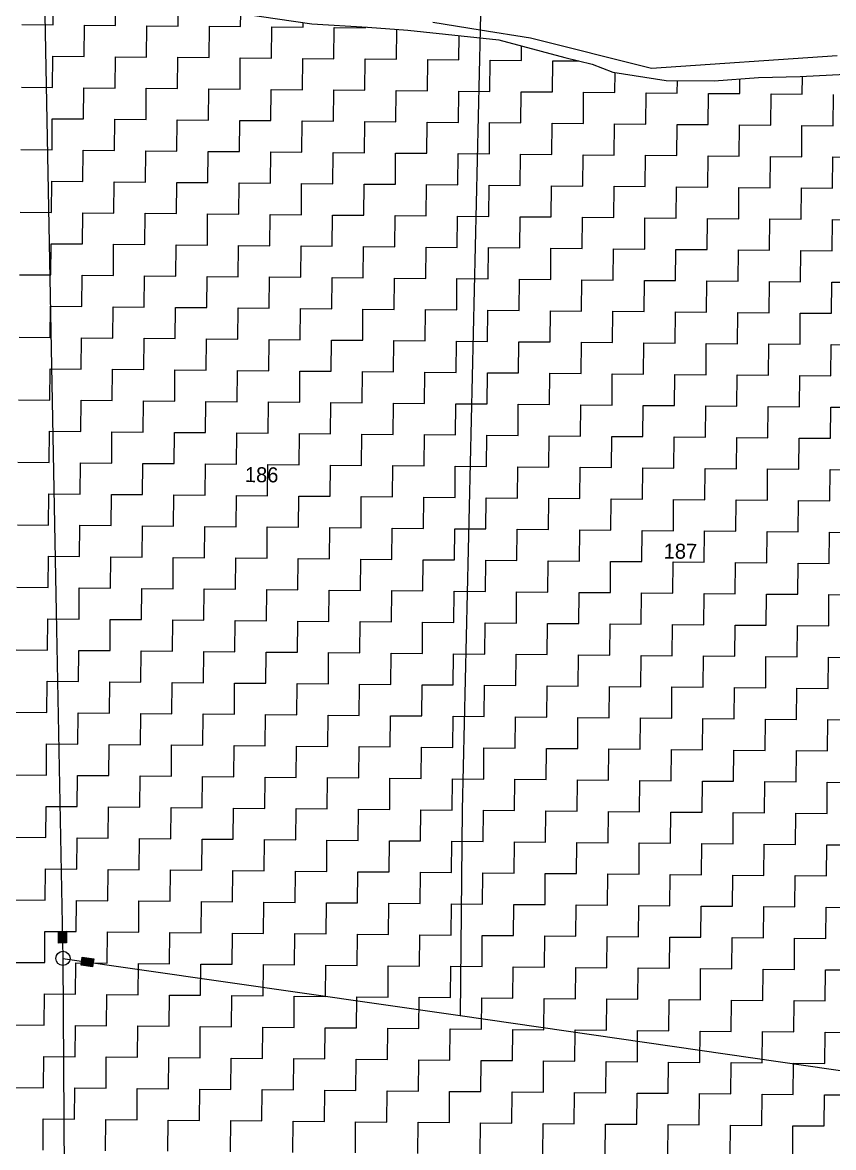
# Model space of a CAD drawing. Header units: metres. Extents: x 286188 to 288650, y 2015524 to 2018848.
# Drawn here: x 286544.1 to 286795.9, y 2015811.6 to 2016160.6 of the extents above; entities that cross this region are included whole.
import ezdxf
from ezdxf.enums import TextEntityAlignment as Align

# ---------------------------------------------------------------- set-up
doc = ezdxf.new("R2010")
doc.units = ezdxf.units.M
doc.header["$MEASUREMENT"] = 0
for name, color, linetype in [('OTHERS', 1, 'Continuous'), ('POLY_HATCH', 12, 'Continuous'), ('POLY_PARCEL', 6, 'Continuous'), ('POLY_WATER', 4, 'Continuous'), ('TEXT_PARCEL', 7, 'Continuous')]:
    doc.layers.add(name, color=color, linetype=linetype)
doc.styles.add('TEXT_MAP', font='', dxfattribs={"height": 1.8})
doc.styles.get('TEXT_MAP').set_extended_font_data('Kruti Dev 050')

msp = doc.modelspace()

# ---------------------------------------------------------------- hatches: boundary and pattern name
for points in [[(286557.77, 2015878.72), (286555.28, 2015878.67), (286555.36, 2015875.07), (286557.84, 2015875.12)], [(286565.9, 2015867.72), (286566.26, 2015870.18), (286562.7, 2015870.7), (286562.34, 2015868.23)]]:
    msp.add_hatch(color=256).paths.add_polyline_path(points)

# ---------------------------------------------------------------- linework, layer by layer
for points in [[(286555.36, 2015875.07), (286555.28, 2015878.67), (286557.77, 2015878.72), (286557.84, 2015875.12)], [(286562.7, 2015870.7), (286566.26, 2015870.18), (286565.9, 2015867.72), (286562.34, 2015868.23)]]:
    msp.add_lwpolyline(points, close=True)
msp.add_circle((286556.69, 2015870.3), 2.2)
at = {"layer": 'OTHERS'}
msp.add_line((286686.35, 2016168.74), (286686.16, 2016158.3), dxfattribs=at)
at = {"layer": 'POLY_HATCH', "linetype": 'Continuous'}
for p, q in [((286553.66, 2016159.83), (286553.75, 2016169.52)), ((286573.05, 2016159.65), (286573.14, 2016169.35)), ((286592.44, 2016159.48), (286592.5, 2016166.17)), ((286611.83, 2016159.3), (286611.86, 2016163.34)), ((286543.96, 2016159.91), (286553.66, 2016159.83)), ((286563.27, 2016150.04), (286563.35, 2016159.74)), ((286563.35, 2016159.74), (286573.05, 2016159.65)), ((286582.65, 2016149.87), (286582.74, 2016159.56)), ((286582.74, 2016159.56), (286592.44, 2016159.48)), ((286602.04, 2016149.69), (286602.13, 2016159.39)), ((286602.13, 2016159.39), (286611.83, 2016159.3)), ((286621.43, 2016149.52), (286621.52, 2016159.21)), ((286621.52, 2016159.21), (286631.22, 2016159.13)), ((286631.22, 2016159.13), (286631.23, 2016160.51)), ((286640.82, 2016149.34), (286640.91, 2016159.04)), ((286640.91, 2016159.04), (286650.61, 2016158.95)), ((286650.61, 2016158.95), (286650.61, 2016159.19)), ((286660.21, 2016149.17), (286660.3, 2016158.49)), ((286679.6, 2016148.99), (286679.67, 2016156.5)), ((286698.99, 2016148.82), (286699.03, 2016153.29)), ((286553.48, 2016140.44), (286553.57, 2016150.13)), ((286553.57, 2016150.13), (286563.27, 2016150.04)), ((286572.87, 2016140.26), (286572.96, 2016149.96)), ((286572.96, 2016149.96), (286582.65, 2016149.87)), ((286592.26, 2016140.09), (286592.35, 2016149.78)), ((286592.35, 2016149.78), (286602.04, 2016149.69)), ((286611.65, 2016139.91), (286611.74, 2016149.61)), ((286611.74, 2016149.61), (286621.43, 2016149.52)), ((286631.04, 2016139.74), (286631.13, 2016149.43)), ((286631.13, 2016149.43), (286640.82, 2016149.34)), ((286650.43, 2016139.56), (286650.52, 2016149.26)), ((286650.52, 2016149.26), (286660.21, 2016149.17)), ((286669.82, 2016139.39), (286669.91, 2016149.08)), ((286669.91, 2016149.08), (286679.6, 2016148.99)), ((286689.21, 2016139.21), (286689.3, 2016148.91)), ((286689.3, 2016148.91), (286698.99, 2016148.82)), ((286708.6, 2016139.04), (286708.69, 2016148.73)), ((286708.69, 2016148.73), (286716.84, 2016148.66)), ((286727.99, 2016138.86), (286728.05, 2016145.06)), ((286747.38, 2016138.69), (286747.41, 2016142.56)), ((286766.77, 2016138.51), (286766.81, 2016143.09)), ((286786.16, 2016138.34), (286786.21, 2016143.87)), ((286543.79, 2016140.53), (286553.48, 2016140.44)), ((286563.09, 2016130.66), (286563.18, 2016140.35)), ((286563.18, 2016140.35), (286572.87, 2016140.26)), ((286582.48, 2016130.48), (286582.57, 2016140.17)), ((286582.57, 2016140.17), (286592.26, 2016140.09)), ((286601.87, 2016130.3), (286601.96, 2016140)), ((286601.96, 2016140), (286611.65, 2016139.91)), ((286621.26, 2016130.13), (286621.35, 2016139.82)), ((286621.35, 2016139.82), (286631.04, 2016139.74)), ((286640.65, 2016129.95), (286640.74, 2016139.65)), ((286640.74, 2016139.65), (286650.43, 2016139.56)), ((286660.04, 2016129.78), (286660.13, 2016139.47)), ((286660.13, 2016139.47), (286669.82, 2016139.39)), ((286679.43, 2016129.6), (286679.52, 2016139.3)), ((286679.52, 2016139.3), (286689.21, 2016139.21)), ((286698.82, 2016129.43), (286698.91, 2016139.12)), ((286698.91, 2016139.12), (286708.6, 2016139.04)), ((286718.21, 2016129.25), (286718.3, 2016138.95)), ((286718.3, 2016138.95), (286727.99, 2016138.86)), ((286737.6, 2016129.08), (286737.68, 2016138.77)), ((286737.68, 2016138.77), (286747.38, 2016138.69)), ((286756.99, 2016128.9), (286757.07, 2016138.6)), ((286757.07, 2016138.6), (286766.77, 2016138.51)), ((286776.38, 2016128.73), (286776.46, 2016138.42)), ((286776.46, 2016138.42), (286786.16, 2016138.34)), ((286795.77, 2016128.55), (286795.85, 2016138.25)), ((286553.31, 2016121.05), (286553.4, 2016130.74)), ((286553.4, 2016130.74), (286563.09, 2016130.66)), ((286572.7, 2016120.87), (286572.78, 2016130.57)), ((286572.78, 2016130.57), (286582.48, 2016130.48)), ((286592.09, 2016120.7), (286592.17, 2016130.39)), ((286592.17, 2016130.39), (286601.87, 2016130.3)), ((286611.48, 2016120.52), (286611.56, 2016130.22)), ((286611.56, 2016130.22), (286621.26, 2016130.13)), ((286630.87, 2016120.35), (286630.95, 2016130.04)), ((286630.95, 2016130.04), (286640.65, 2016129.95)), ((286650.26, 2016120.17), (286650.34, 2016129.87)), ((286650.34, 2016129.87), (286660.04, 2016129.78)), ((286669.65, 2016120), (286669.73, 2016129.69)), ((286669.73, 2016129.69), (286679.43, 2016129.6)), ((286689.04, 2016119.82), (286689.12, 2016129.52)), ((286689.12, 2016129.52), (286698.82, 2016129.43)), ((286708.43, 2016119.65), (286708.51, 2016129.34)), ((286708.51, 2016129.34), (286718.21, 2016129.25)), ((286727.81, 2016119.47), (286727.9, 2016129.17)), ((286727.9, 2016129.17), (286737.6, 2016129.08)), ((286747.2, 2016119.3), (286747.29, 2016128.99)), ((286747.29, 2016128.99), (286756.99, 2016128.9)), ((286766.59, 2016119.12), (286766.68, 2016128.82)), ((286766.68, 2016128.82), (286776.38, 2016128.73)), ((286785.98, 2016118.95), (286786.07, 2016128.64)), ((286786.07, 2016128.64), (286795.77, 2016128.55)), ((286543.61, 2016121.14), (286553.31, 2016121.05)), ((286562.92, 2016111.27), (286563, 2016120.96)), ((286563, 2016120.96), (286572.7, 2016120.87)), ((286582.3, 2016111.09), (286582.39, 2016120.79)), ((286582.39, 2016120.79), (286592.09, 2016120.7)), ((286601.69, 2016110.92), (286601.78, 2016120.61)), ((286601.78, 2016120.61), (286611.48, 2016120.52)), ((286621.08, 2016110.74), (286621.17, 2016120.43)), ((286621.17, 2016120.43), (286630.87, 2016120.35)), ((286640.47, 2016110.56), (286640.56, 2016120.26)), ((286640.56, 2016120.26), (286650.26, 2016120.17)), ((286659.86, 2016110.39), (286659.95, 2016120.08)), ((286659.95, 2016120.08), (286669.65, 2016120)), ((286679.25, 2016110.21), (286679.34, 2016119.91)), ((286679.34, 2016119.91), (286689.04, 2016119.82)), ((286698.64, 2016110.04), (286698.73, 2016119.73)), ((286698.73, 2016119.73), (286708.43, 2016119.65)), ((286718.03, 2016109.86), (286718.12, 2016119.56)), ((286718.12, 2016119.56), (286727.81, 2016119.47)), ((286737.42, 2016109.69), (286737.51, 2016119.38)), ((286737.51, 2016119.38), (286747.2, 2016119.3)), ((286756.81, 2016109.51), (286756.9, 2016119.21)), ((286756.9, 2016119.21), (286766.59, 2016119.12)), ((286776.2, 2016109.34), (286776.29, 2016119.03)), ((286776.29, 2016119.03), (286785.98, 2016118.95)), ((286795.59, 2016109.16), (286795.68, 2016118.86)), ((286795.68, 2016118.86), (286805.37, 2016118.77)), ((286553.13, 2016101.66), (286553.22, 2016111.35)), ((286553.22, 2016111.35), (286562.92, 2016111.27)), ((286572.52, 2016101.48), (286572.61, 2016111.18)), ((286572.61, 2016111.18), (286582.3, 2016111.09)), ((286591.91, 2016101.31), (286592, 2016111)), ((286592, 2016111), (286601.69, 2016110.92)), ((286611.3, 2016101.13), (286611.39, 2016110.83)), ((286611.39, 2016110.83), (286621.08, 2016110.74)), ((286630.69, 2016100.96), (286630.78, 2016110.65)), ((286630.78, 2016110.65), (286640.47, 2016110.56)), ((286650.08, 2016100.78), (286650.17, 2016110.48)), ((286650.17, 2016110.48), (286659.86, 2016110.39)), ((286669.47, 2016100.61), (286669.56, 2016110.3)), ((286669.56, 2016110.3), (286679.25, 2016110.21)), ((286688.86, 2016100.43), (286688.95, 2016110.13)), ((286688.95, 2016110.13), (286698.64, 2016110.04)), ((286708.25, 2016100.26), (286708.34, 2016109.95)), ((286708.34, 2016109.95), (286718.03, 2016109.86)), ((286727.64, 2016100.08), (286727.73, 2016109.78)), ((286727.73, 2016109.78), (286737.42, 2016109.69)), ((286747.03, 2016099.91), (286747.12, 2016109.6)), ((286747.12, 2016109.6), (286756.81, 2016109.51)), ((286766.42, 2016099.73), (286766.51, 2016109.43)), ((286766.51, 2016109.43), (286776.2, 2016109.34)), ((286785.81, 2016099.56), (286785.9, 2016109.25)), ((286785.9, 2016109.25), (286795.59, 2016109.16)), ((286543.44, 2016101.75), (286553.13, 2016101.66)), ((286562.74, 2016091.88), (286562.83, 2016101.57)), ((286562.83, 2016101.57), (286572.52, 2016101.48)), ((286582.13, 2016091.7), (286582.22, 2016101.4)), ((286582.22, 2016101.4), (286591.91, 2016101.31)), ((286601.52, 2016091.53), (286601.61, 2016101.22)), ((286601.61, 2016101.22), (286611.3, 2016101.13)), ((286620.91, 2016091.35), (286621, 2016101.05)), ((286621, 2016101.05), (286630.69, 2016100.96)), ((286640.3, 2016091.18), (286640.39, 2016100.87)), ((286640.39, 2016100.87), (286650.08, 2016100.78)), ((286659.69, 2016091), (286659.78, 2016100.69)), ((286659.78, 2016100.69), (286669.47, 2016100.61)), ((286679.08, 2016090.82), (286679.17, 2016100.52)), ((286679.17, 2016100.52), (286688.86, 2016100.43)), ((286698.47, 2016090.65), (286698.56, 2016100.34)), ((286698.56, 2016100.34), (286708.25, 2016100.26)), ((286717.86, 2016090.47), (286717.94, 2016100.17)), ((286717.94, 2016100.17), (286727.64, 2016100.08)), ((286737.25, 2016090.3), (286737.33, 2016099.99)), ((286737.33, 2016099.99), (286747.03, 2016099.91)), ((286756.64, 2016090.12), (286756.72, 2016099.82)), ((286756.72, 2016099.82), (286766.42, 2016099.73)), ((286776.03, 2016089.95), (286776.11, 2016099.64)), ((286776.11, 2016099.64), (286785.81, 2016099.56)), ((286795.42, 2016089.77), (286795.5, 2016099.47)), ((286795.5, 2016099.47), (286805.2, 2016099.38)), ((286552.96, 2016082.27), (286553.05, 2016091.96)), ((286553.05, 2016091.96), (286562.74, 2016091.88)), ((286572.35, 2016082.09), (286572.43, 2016091.79)), ((286572.43, 2016091.79), (286582.13, 2016091.7)), ((286591.74, 2016081.92), (286591.82, 2016091.61)), ((286591.82, 2016091.61), (286601.52, 2016091.53)), ((286611.13, 2016081.74), (286611.21, 2016091.44)), ((286611.21, 2016091.44), (286620.91, 2016091.35)), ((286630.52, 2016081.57), (286630.6, 2016091.26)), ((286630.6, 2016091.26), (286640.3, 2016091.18)), ((286649.91, 2016081.39), (286649.99, 2016091.09)), ((286649.99, 2016091.09), (286659.69, 2016091)), ((286669.3, 2016081.22), (286669.38, 2016090.91)), ((286669.38, 2016090.91), (286679.08, 2016090.82)), ((286688.69, 2016081.04), (286688.77, 2016090.74)), ((286688.77, 2016090.74), (286698.47, 2016090.65)), ((286708.07, 2016080.87), (286708.16, 2016090.56)), ((286708.16, 2016090.56), (286717.86, 2016090.47)), ((286727.46, 2016080.69), (286727.55, 2016090.39)), ((286727.55, 2016090.39), (286737.25, 2016090.3)), ((286746.85, 2016080.52), (286746.94, 2016090.21)), ((286746.94, 2016090.21), (286756.64, 2016090.12)), ((286766.24, 2016080.34), (286766.33, 2016090.04)), ((286766.33, 2016090.04), (286776.03, 2016089.95)), ((286785.63, 2016080.17), (286785.72, 2016089.86)), ((286785.72, 2016089.86), (286795.42, 2016089.77)), ((286543.26, 2016082.36), (286552.96, 2016082.27)), ((286562.56, 2016072.49), (286562.65, 2016082.18)), ((286562.65, 2016082.18), (286572.35, 2016082.09)), ((286581.95, 2016072.31), (286582.04, 2016082.01)), ((286582.04, 2016082.01), (286591.74, 2016081.92)), ((286601.34, 2016072.14), (286601.43, 2016081.83)), ((286601.43, 2016081.83), (286611.13, 2016081.74)), ((286620.73, 2016071.96), (286620.82, 2016081.66)), ((286620.82, 2016081.66), (286630.52, 2016081.57)), ((286640.12, 2016071.79), (286640.21, 2016081.48)), ((286640.21, 2016081.48), (286649.91, 2016081.39)), ((286659.51, 2016071.61), (286659.6, 2016081.31)), ((286659.6, 2016081.31), (286669.3, 2016081.22)), ((286678.9, 2016071.44), (286678.99, 2016081.13)), ((286678.99, 2016081.13), (286688.69, 2016081.04)), ((286698.29, 2016071.26), (286698.38, 2016080.95)), ((286698.38, 2016080.95), (286708.07, 2016080.87)), ((286717.68, 2016071.08), (286717.77, 2016080.78)), ((286717.77, 2016080.78), (286727.46, 2016080.69)), ((286737.07, 2016070.91), (286737.16, 2016080.6)), ((286737.16, 2016080.6), (286746.85, 2016080.52)), ((286756.46, 2016070.73), (286756.55, 2016080.43)), ((286756.55, 2016080.43), (286766.24, 2016080.34)), ((286775.85, 2016070.56), (286775.94, 2016080.25)), ((286775.94, 2016080.25), (286785.63, 2016080.17)), ((286795.24, 2016070.38), (286795.33, 2016080.08)), ((286795.33, 2016080.08), (286805.02, 2016079.99)), ((286552.78, 2016062.88), (286552.87, 2016072.57)), ((286552.87, 2016072.57), (286562.56, 2016072.49)), ((286572.17, 2016062.7), (286572.26, 2016072.4)), ((286572.26, 2016072.4), (286581.95, 2016072.31)), ((286591.56, 2016062.53), (286591.65, 2016072.22)), ((286591.65, 2016072.22), (286601.34, 2016072.14)), ((286610.95, 2016062.35), (286611.04, 2016072.05)), ((286611.04, 2016072.05), (286620.73, 2016071.96)), ((286630.34, 2016062.18), (286630.43, 2016071.87)), ((286630.43, 2016071.87), (286640.12, 2016071.79)), ((286649.73, 2016062), (286649.82, 2016071.7)), ((286649.82, 2016071.7), (286659.51, 2016071.61)), ((286669.12, 2016061.83), (286669.21, 2016071.52)), ((286669.21, 2016071.52), (286678.9, 2016071.44)), ((286688.51, 2016061.65), (286688.6, 2016071.35)), ((286688.6, 2016071.35), (286698.29, 2016071.26)), ((286707.9, 2016061.48), (286707.99, 2016071.17)), ((286707.99, 2016071.17), (286717.68, 2016071.08)), ((286727.29, 2016061.3), (286727.38, 2016071)), ((286727.38, 2016071), (286737.07, 2016070.91)), ((286746.68, 2016061.13), (286746.77, 2016070.82)), ((286746.77, 2016070.82), (286756.46, 2016070.73)), ((286766.07, 2016060.95), (286766.16, 2016070.65)), ((286766.16, 2016070.65), (286775.85, 2016070.56)), ((286785.46, 2016060.78), (286785.55, 2016070.47)), ((286785.55, 2016070.47), (286795.24, 2016070.38)), ((286543.09, 2016062.97), (286552.78, 2016062.88)), ((286562.39, 2016053.1), (286562.48, 2016062.79)), ((286562.48, 2016062.79), (286572.17, 2016062.7)), ((286581.78, 2016052.92), (286581.87, 2016062.62)), ((286581.87, 2016062.62), (286591.56, 2016062.53)), ((286601.17, 2016052.75), (286601.26, 2016062.44)), ((286601.26, 2016062.44), (286610.95, 2016062.35)), ((286620.56, 2016052.57), (286620.65, 2016062.27)), ((286620.65, 2016062.27), (286630.34, 2016062.18)), ((286639.95, 2016052.4), (286640.04, 2016062.09)), ((286640.04, 2016062.09), (286649.73, 2016062)), ((286659.34, 2016052.22), (286659.43, 2016061.92)), ((286659.43, 2016061.92), (286669.12, 2016061.83)), ((286678.73, 2016052.05), (286678.82, 2016061.74)), ((286678.82, 2016061.74), (286688.51, 2016061.65)), ((286698.12, 2016051.87), (286698.2, 2016061.57)), ((286698.2, 2016061.57), (286707.9, 2016061.48)), ((286717.51, 2016051.7), (286717.59, 2016061.39)), ((286717.59, 2016061.39), (286727.29, 2016061.3)), ((286736.9, 2016051.52), (286736.98, 2016061.21)), ((286736.98, 2016061.21), (286746.68, 2016061.13)), ((286756.29, 2016051.34), (286756.37, 2016061.04)), ((286756.37, 2016061.04), (286766.07, 2016060.95)), ((286775.68, 2016051.17), (286775.76, 2016060.86)), ((286775.76, 2016060.86), (286785.46, 2016060.78)), ((286795.07, 2016050.99), (286795.15, 2016060.69)), ((286795.15, 2016060.69), (286804.85, 2016060.6)), ((286552.61, 2016043.49), (286552.69, 2016053.18)), ((286552.69, 2016053.18), (286562.39, 2016053.1)), ((286572, 2016043.31), (286572.08, 2016053.01)), ((286572.08, 2016053.01), (286581.78, 2016052.92)), ((286591.39, 2016043.14), (286591.47, 2016052.83)), ((286591.47, 2016052.83), (286601.17, 2016052.75)), ((286610.78, 2016042.96), (286610.86, 2016052.66)), ((286610.86, 2016052.66), (286620.56, 2016052.57)), ((286630.17, 2016042.79), (286630.25, 2016052.48)), ((286630.25, 2016052.48), (286639.95, 2016052.4)), ((286649.56, 2016042.61), (286649.64, 2016052.31)), ((286649.64, 2016052.31), (286659.34, 2016052.22)), ((286668.95, 2016042.44), (286669.03, 2016052.13)), ((286669.03, 2016052.13), (286678.73, 2016052.05)), ((286688.33, 2016042.26), (286688.42, 2016051.96)), ((286688.42, 2016051.96), (286698.12, 2016051.87)), ((286707.72, 2016042.09), (286707.81, 2016051.78)), ((286707.81, 2016051.78), (286717.51, 2016051.7)), ((286727.11, 2016041.91), (286727.2, 2016051.61)), ((286727.2, 2016051.61), (286736.9, 2016051.52)), ((286746.5, 2016041.74), (286746.59, 2016051.43)), ((286746.59, 2016051.43), (286756.29, 2016051.34)), ((286765.89, 2016041.56), (286765.98, 2016051.26)), ((286765.98, 2016051.26), (286775.68, 2016051.17)), ((286785.28, 2016041.39), (286785.37, 2016051.08)), ((286785.37, 2016051.08), (286795.07, 2016050.99)), ((286542.91, 2016043.58), (286552.61, 2016043.49)), ((286562.21, 2016033.71), (286562.3, 2016043.4)), ((286562.3, 2016043.4), (286572, 2016043.31)), ((286581.6, 2016033.53), (286581.69, 2016043.23)), ((286581.69, 2016043.23), (286591.39, 2016043.14)), ((286600.99, 2016033.36), (286601.08, 2016043.05)), ((286601.08, 2016043.05), (286610.78, 2016042.96)), ((286620.38, 2016033.18), (286620.47, 2016042.88)), ((286620.47, 2016042.88), (286630.17, 2016042.79)), ((286639.77, 2016033.01), (286639.86, 2016042.7)), ((286639.86, 2016042.7), (286649.56, 2016042.61)), ((286659.16, 2016032.83), (286659.25, 2016042.53)), ((286659.25, 2016042.53), (286668.95, 2016042.44)), ((286678.55, 2016032.66), (286678.64, 2016042.35)), ((286678.64, 2016042.35), (286688.33, 2016042.26)), ((286697.94, 2016032.48), (286698.03, 2016042.18)), ((286698.03, 2016042.18), (286707.72, 2016042.09)), ((286717.33, 2016032.31), (286717.42, 2016042)), ((286717.42, 2016042), (286727.11, 2016041.91)), ((286736.72, 2016032.13), (286736.81, 2016041.83)), ((286736.81, 2016041.83), (286746.5, 2016041.74)), ((286756.11, 2016031.96), (286756.2, 2016041.65)), ((286756.2, 2016041.65), (286765.89, 2016041.56)), ((286775.5, 2016031.78), (286775.59, 2016041.47)), ((286775.59, 2016041.47), (286785.28, 2016041.39)), ((286794.89, 2016031.61), (286794.98, 2016041.3)), ((286794.98, 2016041.3), (286804.67, 2016041.21)), ((286552.43, 2016024.1), (286552.52, 2016033.79)), ((286552.52, 2016033.79), (286562.21, 2016033.71)), ((286571.82, 2016023.92), (286571.91, 2016033.62)), ((286571.91, 2016033.62), (286581.6, 2016033.53)), ((286591.21, 2016023.75), (286591.3, 2016033.44)), ((286591.3, 2016033.44), (286600.99, 2016033.36)), ((286610.6, 2016023.57), (286610.69, 2016033.27)), ((286610.69, 2016033.27), (286620.38, 2016033.18)), ((286629.99, 2016023.4), (286630.08, 2016033.09)), ((286630.08, 2016033.09), (286639.77, 2016033.01)), ((286649.38, 2016023.22), (286649.47, 2016032.92)), ((286649.47, 2016032.92), (286659.16, 2016032.83)), ((286668.77, 2016023.05), (286668.86, 2016032.74)), ((286668.86, 2016032.74), (286678.55, 2016032.66)), ((286688.16, 2016022.87), (286688.25, 2016032.57)), ((286688.25, 2016032.57), (286697.94, 2016032.48)), ((286707.55, 2016022.7), (286707.64, 2016032.39)), ((286707.64, 2016032.39), (286717.33, 2016032.31)), ((286726.94, 2016022.52), (286727.03, 2016032.22)), ((286727.03, 2016032.22), (286736.72, 2016032.13)), ((286746.33, 2016022.35), (286746.42, 2016032.04)), ((286746.42, 2016032.04), (286756.11, 2016031.96)), ((286765.72, 2016022.17), (286765.81, 2016031.87)), ((286765.81, 2016031.87), (286775.5, 2016031.78)), ((286785.11, 2016022), (286785.2, 2016031.69)), ((286785.2, 2016031.69), (286794.89, 2016031.61)), ((286542.74, 2016024.19), (286552.43, 2016024.1)), ((286562.04, 2016014.32), (286562.13, 2016024.01)), ((286562.13, 2016024.01), (286571.82, 2016023.92)), ((286581.43, 2016014.14), (286581.52, 2016023.84)), ((286581.52, 2016023.84), (286591.21, 2016023.75)), ((286600.82, 2016013.97), (286600.91, 2016023.66)), ((286600.91, 2016023.66), (286610.6, 2016023.57)), ((286620.21, 2016013.79), (286620.3, 2016023.49)), ((286620.3, 2016023.49), (286629.99, 2016023.4)), ((286639.6, 2016013.62), (286639.69, 2016023.31)), ((286639.69, 2016023.31), (286649.38, 2016023.22)), ((286658.99, 2016013.44), (286659.08, 2016023.14)), ((286659.08, 2016023.14), (286668.77, 2016023.05)), ((286678.38, 2016013.27), (286678.46, 2016022.96)), ((286678.46, 2016022.96), (286688.16, 2016022.87)), ((286697.77, 2016013.09), (286697.85, 2016022.79)), ((286697.85, 2016022.79), (286707.55, 2016022.7)), ((286717.16, 2016012.92), (286717.24, 2016022.61)), ((286717.24, 2016022.61), (286726.94, 2016022.52)), ((286736.55, 2016012.74), (286736.63, 2016022.44)), ((286736.63, 2016022.44), (286746.33, 2016022.35)), ((286755.94, 2016012.57), (286756.02, 2016022.26)), ((286756.02, 2016022.26), (286765.72, 2016022.17)), ((286775.33, 2016012.39), (286775.41, 2016022.09)), ((286775.41, 2016022.09), (286785.11, 2016022)), ((286794.72, 2016012.22), (286794.8, 2016021.91)), ((286794.8, 2016021.91), (286804.5, 2016021.82)), ((286552.26, 2016004.71), (286552.34, 2016014.4)), ((286552.34, 2016014.4), (286562.04, 2016014.32)), ((286571.65, 2016004.53), (286571.73, 2016014.23)), ((286571.73, 2016014.23), (286581.43, 2016014.14)), ((286591.04, 2016004.36), (286591.12, 2016014.05)), ((286591.12, 2016014.05), (286600.82, 2016013.97)), ((286610.43, 2016004.18), (286610.51, 2016013.88)), ((286610.51, 2016013.88), (286620.21, 2016013.79)), ((286629.82, 2016004.01), (286629.9, 2016013.7)), ((286629.9, 2016013.7), (286639.6, 2016013.62)), ((286649.21, 2016003.83), (286649.29, 2016013.53)), ((286649.29, 2016013.53), (286658.99, 2016013.44)), ((286668.59, 2016003.66), (286668.68, 2016013.35)), ((286668.68, 2016013.35), (286678.38, 2016013.27)), ((286687.98, 2016003.48), (286688.07, 2016013.18)), ((286688.07, 2016013.18), (286697.77, 2016013.09)), ((286707.37, 2016003.31), (286707.46, 2016013)), ((286707.46, 2016013), (286717.16, 2016012.92)), ((286726.76, 2016003.13), (286726.85, 2016012.83)), ((286726.85, 2016012.83), (286736.55, 2016012.74)), ((286746.15, 2016002.96), (286746.24, 2016012.65)), ((286746.24, 2016012.65), (286755.94, 2016012.57)), ((286765.54, 2016002.78), (286765.63, 2016012.48)), ((286765.63, 2016012.48), (286775.33, 2016012.39)), ((286784.93, 2016002.61), (286785.02, 2016012.3)), ((286785.02, 2016012.3), (286794.72, 2016012.22)), ((286542.56, 2016004.8), (286552.26, 2016004.71)), ((286561.86, 2015994.93), (286561.95, 2016004.62)), ((286561.95, 2016004.62), (286571.65, 2016004.53)), ((286581.25, 2015994.75), (286581.34, 2016004.45)), ((286581.34, 2016004.45), (286591.04, 2016004.36)), ((286600.64, 2015994.58), (286600.73, 2016004.27)), ((286600.73, 2016004.27), (286610.43, 2016004.18)), ((286620.03, 2015994.4), (286620.12, 2016004.1)), ((286620.12, 2016004.1), (286629.82, 2016004.01)), ((286639.42, 2015994.23), (286639.51, 2016003.92)), ((286639.51, 2016003.92), (286649.21, 2016003.83)), ((286658.81, 2015994.05), (286658.9, 2016003.75)), ((286658.9, 2016003.75), (286668.59, 2016003.66)), ((286678.2, 2015993.88), (286678.29, 2016003.57)), ((286678.29, 2016003.57), (286687.98, 2016003.48)), ((286697.59, 2015993.7), (286697.68, 2016003.4)), ((286697.68, 2016003.4), (286707.37, 2016003.31)), ((286716.98, 2015993.53), (286717.07, 2016003.22)), ((286717.07, 2016003.22), (286726.76, 2016003.13)), ((286736.37, 2015993.35), (286736.46, 2016003.05)), ((286736.46, 2016003.05), (286746.15, 2016002.96)), ((286755.76, 2015993.18), (286755.85, 2016002.87)), ((286755.85, 2016002.87), (286765.54, 2016002.78)), ((286775.15, 2015993), (286775.24, 2016002.7)), ((286775.24, 2016002.7), (286784.93, 2016002.61)), ((286794.54, 2015992.83), (286794.63, 2016002.52)), ((286794.63, 2016002.52), (286804.32, 2016002.43)), ((286552.08, 2015985.32), (286552.17, 2015995.02)), ((286552.17, 2015995.02), (286561.86, 2015994.93)), ((286571.47, 2015985.15), (286571.56, 2015994.84)), ((286571.56, 2015994.84), (286581.25, 2015994.75)), ((286590.86, 2015984.97), (286590.95, 2015994.66)), ((286590.95, 2015994.66), (286600.64, 2015994.58)), ((286610.25, 2015984.79), (286610.34, 2015994.49)), ((286610.34, 2015994.49), (286620.03, 2015994.4)), ((286629.64, 2015984.62), (286629.73, 2015994.31)), ((286629.73, 2015994.31), (286639.42, 2015994.23)), ((286649.03, 2015984.44), (286649.12, 2015994.14)), ((286649.12, 2015994.14), (286658.81, 2015994.05)), ((286668.42, 2015984.27), (286668.51, 2015993.96)), ((286668.51, 2015993.96), (286678.2, 2015993.88)), ((286687.81, 2015984.09), (286687.9, 2015993.79)), ((286687.9, 2015993.79), (286697.59, 2015993.7)), ((286707.2, 2015983.92), (286707.29, 2015993.61)), ((286707.29, 2015993.61), (286716.98, 2015993.53)), ((286726.59, 2015983.74), (286726.68, 2015993.44)), ((286726.68, 2015993.44), (286736.37, 2015993.35)), ((286745.98, 2015983.57), (286746.07, 2015993.26)), ((286746.07, 2015993.26), (286755.76, 2015993.18)), ((286765.37, 2015983.39), (286765.46, 2015993.09)), ((286765.46, 2015993.09), (286775.15, 2015993)), ((286784.76, 2015983.22), (286784.85, 2015992.91)), ((286784.85, 2015992.91), (286794.54, 2015992.83)), ((286542.39, 2015985.41), (286552.08, 2015985.32)), ((286561.69, 2015975.54), (286561.78, 2015985.23)), ((286561.78, 2015985.23), (286571.47, 2015985.15)), ((286581.08, 2015975.36), (286581.17, 2015985.06)), ((286581.17, 2015985.06), (286590.86, 2015984.97)), ((286600.47, 2015975.19), (286600.56, 2015984.88)), ((286600.56, 2015984.88), (286610.25, 2015984.79)), ((286619.86, 2015975.01), (286619.95, 2015984.71)), ((286619.95, 2015984.71), (286629.64, 2015984.62)), ((286639.25, 2015974.84), (286639.34, 2015984.53)), ((286639.34, 2015984.53), (286649.03, 2015984.44)), ((286658.64, 2015974.66), (286658.72, 2015984.36)), ((286658.72, 2015984.36), (286668.42, 2015984.27)), ((286678.03, 2015974.49), (286678.11, 2015984.18)), ((286678.11, 2015984.18), (286687.81, 2015984.09)), ((286697.42, 2015974.31), (286697.5, 2015984.01)), ((286697.5, 2015984.01), (286707.2, 2015983.92)), ((286716.81, 2015974.14), (286716.89, 2015983.83)), ((286716.89, 2015983.83), (286726.59, 2015983.74)), ((286736.2, 2015973.96), (286736.28, 2015983.66)), ((286736.28, 2015983.66), (286745.98, 2015983.57)), ((286755.59, 2015973.79), (286755.67, 2015983.48)), ((286755.67, 2015983.48), (286765.37, 2015983.39)), ((286774.98, 2015973.61), (286775.06, 2015983.31)), ((286775.06, 2015983.31), (286784.76, 2015983.22)), ((286794.37, 2015973.44), (286794.45, 2015983.13)), ((286794.45, 2015983.13), (286804.15, 2015983.04)), ((286551.91, 2015965.93), (286551.99, 2015975.63)), ((286551.99, 2015975.63), (286561.69, 2015975.54)), ((286571.3, 2015965.76), (286571.38, 2015975.45)), ((286571.38, 2015975.45), (286581.08, 2015975.36)), ((286590.69, 2015965.58), (286590.77, 2015975.28)), ((286590.77, 2015975.28), (286600.47, 2015975.19)), ((286610.08, 2015965.41), (286610.16, 2015975.1)), ((286610.16, 2015975.1), (286619.86, 2015975.01)), ((286629.47, 2015965.23), (286629.55, 2015974.92)), ((286629.55, 2015974.92), (286639.25, 2015974.84)), ((286648.85, 2015965.05), (286648.94, 2015974.75)), ((286648.94, 2015974.75), (286658.64, 2015974.66)), ((286668.24, 2015964.88), (286668.33, 2015974.57)), ((286668.33, 2015974.57), (286678.03, 2015974.49)), ((286687.63, 2015964.7), (286687.72, 2015974.4)), ((286687.72, 2015974.4), (286697.42, 2015974.31)), ((286707.02, 2015964.53), (286707.11, 2015974.22)), ((286707.11, 2015974.22), (286716.81, 2015974.14)), ((286726.41, 2015964.35), (286726.5, 2015974.05)), ((286726.5, 2015974.05), (286736.2, 2015973.96)), ((286745.8, 2015964.18), (286745.89, 2015973.87)), ((286745.89, 2015973.87), (286755.59, 2015973.79)), ((286765.19, 2015964), (286765.28, 2015973.7)), ((286765.28, 2015973.7), (286774.98, 2015973.61)), ((286784.58, 2015963.83), (286784.67, 2015973.52)), ((286784.67, 2015973.52), (286794.37, 2015973.44)), ((286542.21, 2015966.02), (286551.91, 2015965.93)), ((286561.51, 2015956.15), (286561.6, 2015965.84)), ((286561.6, 2015965.84), (286571.3, 2015965.76)), ((286580.9, 2015955.97), (286580.99, 2015965.67)), ((286580.99, 2015965.67), (286590.69, 2015965.58)), ((286600.29, 2015955.8), (286600.38, 2015965.49)), ((286600.38, 2015965.49), (286610.08, 2015965.41)), ((286619.68, 2015955.62), (286619.77, 2015965.32)), ((286619.77, 2015965.32), (286629.47, 2015965.23)), ((286639.07, 2015955.45), (286639.16, 2015965.14)), ((286639.16, 2015965.14), (286648.85, 2015965.05)), ((286658.46, 2015955.27), (286658.55, 2015964.97)), ((286658.55, 2015964.97), (286668.24, 2015964.88)), ((286677.85, 2015955.1), (286677.94, 2015964.79)), ((286677.94, 2015964.79), (286687.63, 2015964.7)), ((286697.24, 2015954.92), (286697.33, 2015964.62)), ((286697.33, 2015964.62), (286707.02, 2015964.53)), ((286716.63, 2015954.75), (286716.72, 2015964.44)), ((286716.72, 2015964.44), (286726.41, 2015964.35)), ((286736.02, 2015954.57), (286736.11, 2015964.27)), ((286736.11, 2015964.27), (286745.8, 2015964.18)), ((286755.41, 2015954.4), (286755.5, 2015964.09)), ((286755.5, 2015964.09), (286765.19, 2015964)), ((286774.8, 2015954.22), (286774.89, 2015963.92)), ((286774.89, 2015963.92), (286784.58, 2015963.83)), ((286794.19, 2015954.05), (286794.28, 2015963.74)), ((286794.28, 2015963.74), (286803.97, 2015963.65)), ((286551.73, 2015946.54), (286551.82, 2015956.24)), ((286551.82, 2015956.24), (286561.51, 2015956.15)), ((286571.12, 2015946.37), (286571.21, 2015956.06)), ((286571.21, 2015956.06), (286580.9, 2015955.97)), ((286590.51, 2015946.19), (286590.6, 2015955.89)), ((286590.6, 2015955.89), (286600.29, 2015955.8)), ((286609.9, 2015946.02), (286609.99, 2015955.71)), ((286609.99, 2015955.71), (286619.68, 2015955.62)), ((286629.29, 2015945.84), (286629.38, 2015955.54)), ((286629.38, 2015955.54), (286639.07, 2015955.45)), ((286648.68, 2015945.67), (286648.77, 2015955.36)), ((286648.77, 2015955.36), (286658.46, 2015955.27)), ((286668.07, 2015945.49), (286668.16, 2015955.18)), ((286668.16, 2015955.18), (286677.85, 2015955.1)), ((286687.46, 2015945.31), (286687.55, 2015955.01)), ((286687.55, 2015955.01), (286697.24, 2015954.92)), ((286706.85, 2015945.14), (286706.94, 2015954.83)), ((286706.94, 2015954.83), (286716.63, 2015954.75)), ((286726.24, 2015944.96), (286726.33, 2015954.66)), ((286726.33, 2015954.66), (286736.02, 2015954.57)), ((286745.63, 2015944.79), (286745.72, 2015954.48)), ((286745.72, 2015954.48), (286755.41, 2015954.4)), ((286765.02, 2015944.61), (286765.11, 2015954.31)), ((286765.11, 2015954.31), (286774.8, 2015954.22)), ((286784.41, 2015944.44), (286784.5, 2015954.13)), ((286784.5, 2015954.13), (286794.19, 2015954.05)), ((286542.04, 2015946.63), (286551.73, 2015946.54)), ((286561.34, 2015936.76), (286561.43, 2015946.45)), ((286561.43, 2015946.45), (286571.12, 2015946.37)), ((286580.73, 2015936.58), (286580.82, 2015946.28)), ((286580.82, 2015946.28), (286590.51, 2015946.19)), ((286600.12, 2015936.41), (286600.21, 2015946.1)), ((286600.21, 2015946.1), (286609.9, 2015946.02)), ((286619.51, 2015936.23), (286619.6, 2015945.93)), ((286619.6, 2015945.93), (286629.29, 2015945.84)), ((286638.9, 2015936.06), (286638.98, 2015945.75)), ((286638.98, 2015945.75), (286648.68, 2015945.67)), ((286658.29, 2015935.88), (286658.37, 2015945.58)), ((286658.37, 2015945.58), (286668.07, 2015945.49)), ((286677.68, 2015935.71), (286677.76, 2015945.4)), ((286677.76, 2015945.4), (286687.46, 2015945.31)), ((286697.07, 2015935.53), (286697.15, 2015945.23)), ((286697.15, 2015945.23), (286706.85, 2015945.14)), ((286716.46, 2015935.36), (286716.54, 2015945.05)), ((286716.54, 2015945.05), (286726.24, 2015944.96)), ((286735.85, 2015935.18), (286735.93, 2015944.88)), ((286735.93, 2015944.88), (286745.63, 2015944.79)), ((286755.24, 2015935.01), (286755.32, 2015944.7)), ((286755.32, 2015944.7), (286765.02, 2015944.61)), ((286774.63, 2015934.83), (286774.71, 2015944.53)), ((286774.71, 2015944.53), (286784.41, 2015944.44)), ((286794.01, 2015934.66), (286794.1, 2015944.35)), ((286794.1, 2015944.35), (286803.8, 2015944.26)), ((286551.56, 2015927.15), (286551.64, 2015936.85)), ((286551.64, 2015936.85), (286561.34, 2015936.76)), ((286570.95, 2015926.98), (286571.03, 2015936.67)), ((286571.03, 2015936.67), (286580.73, 2015936.58)), ((286590.34, 2015926.8), (286590.42, 2015936.5)), ((286590.42, 2015936.5), (286600.12, 2015936.41)), ((286609.73, 2015926.63), (286609.81, 2015936.32)), ((286609.81, 2015936.32), (286619.51, 2015936.23)), ((286629.11, 2015926.45), (286629.2, 2015936.15)), ((286629.2, 2015936.15), (286638.9, 2015936.06)), ((286648.5, 2015926.28), (286648.59, 2015935.97)), ((286648.59, 2015935.97), (286658.29, 2015935.88)), ((286667.89, 2015926.1), (286667.98, 2015935.8)), ((286667.98, 2015935.8), (286677.68, 2015935.71)), ((286687.28, 2015925.93), (286687.37, 2015935.62)), ((286687.37, 2015935.62), (286697.07, 2015935.53)), ((286706.67, 2015925.75), (286706.76, 2015935.44)), ((286706.76, 2015935.44), (286716.46, 2015935.36)), ((286726.06, 2015925.57), (286726.15, 2015935.27)), ((286726.15, 2015935.27), (286735.85, 2015935.18)), ((286745.45, 2015925.4), (286745.54, 2015935.09)), ((286745.54, 2015935.09), (286755.24, 2015935.01)), ((286764.84, 2015925.22), (286764.93, 2015934.92)), ((286764.93, 2015934.92), (286774.63, 2015934.83)), ((286784.23, 2015925.05), (286784.32, 2015934.74)), ((286784.32, 2015934.74), (286794.01, 2015934.66)), ((286541.86, 2015927.24), (286551.56, 2015927.15)), ((286561.16, 2015917.37), (286561.25, 2015927.06)), ((286561.25, 2015927.06), (286570.95, 2015926.98)), ((286580.55, 2015917.19), (286580.64, 2015926.89)), ((286580.64, 2015926.89), (286590.34, 2015926.8)), ((286599.94, 2015917.02), (286600.03, 2015926.71)), ((286600.03, 2015926.71), (286609.73, 2015926.63)), ((286619.33, 2015916.84), (286619.42, 2015926.54)), ((286619.42, 2015926.54), (286629.11, 2015926.45)), ((286638.72, 2015916.67), (286638.81, 2015926.36)), ((286638.81, 2015926.36), (286648.5, 2015926.28)), ((286658.11, 2015916.49), (286658.2, 2015926.19)), ((286658.2, 2015926.19), (286667.89, 2015926.1)), ((286677.5, 2015916.32), (286677.59, 2015926.01)), ((286677.59, 2015926.01), (286687.28, 2015925.93)), ((286696.89, 2015916.14), (286696.98, 2015925.84)), ((286696.98, 2015925.84), (286706.67, 2015925.75)), ((286716.28, 2015915.97), (286716.37, 2015925.66)), ((286716.37, 2015925.66), (286726.06, 2015925.57)), ((286735.67, 2015915.79), (286735.76, 2015925.49)), ((286735.76, 2015925.49), (286745.45, 2015925.4)), ((286755.06, 2015915.62), (286755.15, 2015925.31)), ((286755.15, 2015925.31), (286764.84, 2015925.22)), ((286774.45, 2015915.44), (286774.54, 2015925.14)), ((286774.54, 2015925.14), (286784.23, 2015925.05)), ((286793.84, 2015915.27), (286793.93, 2015924.96)), ((286793.93, 2015924.96), (286803.62, 2015924.87)), ((286551.38, 2015907.76), (286551.47, 2015917.46)), ((286551.47, 2015917.46), (286561.16, 2015917.37)), ((286570.77, 2015907.59), (286570.86, 2015917.28)), ((286570.86, 2015917.28), (286580.55, 2015917.19)), ((286590.16, 2015907.41), (286590.25, 2015917.11)), ((286590.25, 2015917.11), (286599.94, 2015917.02)), ((286609.55, 2015907.24), (286609.64, 2015916.93)), ((286609.64, 2015916.93), (286619.33, 2015916.84)), ((286628.94, 2015907.06), (286629.03, 2015916.76)), ((286629.03, 2015916.76), (286638.72, 2015916.67)), ((286648.33, 2015906.89), (286648.42, 2015916.58)), ((286648.42, 2015916.58), (286658.11, 2015916.49)), ((286667.72, 2015906.71), (286667.81, 2015916.41)), ((286667.81, 2015916.41), (286677.5, 2015916.32)), ((286687.11, 2015906.54), (286687.2, 2015916.23)), ((286687.2, 2015916.23), (286696.89, 2015916.14)), ((286706.5, 2015906.36), (286706.59, 2015916.06)), ((286706.59, 2015916.06), (286716.28, 2015915.97)), ((286725.89, 2015906.19), (286725.98, 2015915.88)), ((286725.98, 2015915.88), (286735.67, 2015915.79)), ((286745.28, 2015906.01), (286745.37, 2015915.7)), ((286745.37, 2015915.7), (286755.06, 2015915.62)), ((286764.67, 2015905.83), (286764.76, 2015915.53)), ((286764.76, 2015915.53), (286774.45, 2015915.44)), ((286784.06, 2015905.66), (286784.14, 2015915.35)), ((286784.14, 2015915.35), (286793.84, 2015915.27)), ((286541.69, 2015907.85), (286551.38, 2015907.76)), ((286560.99, 2015897.98), (286561.08, 2015907.67)), ((286561.08, 2015907.67), (286570.77, 2015907.59)), ((286580.38, 2015897.8), (286580.47, 2015907.5)), ((286580.47, 2015907.5), (286590.16, 2015907.41)), ((286599.77, 2015897.63), (286599.86, 2015907.32)), ((286599.86, 2015907.32), (286609.55, 2015907.24)), ((286619.16, 2015897.45), (286619.24, 2015907.15)), ((286619.24, 2015907.15), (286628.94, 2015907.06)), ((286638.55, 2015897.28), (286638.63, 2015906.97)), ((286638.63, 2015906.97), (286648.33, 2015906.89)), ((286657.94, 2015897.1), (286658.02, 2015906.8)), ((286658.02, 2015906.8), (286667.72, 2015906.71)), ((286677.33, 2015896.93), (286677.41, 2015906.62)), ((286677.41, 2015906.62), (286687.11, 2015906.54)), ((286696.72, 2015896.75), (286696.8, 2015906.45)), ((286696.8, 2015906.45), (286706.5, 2015906.36)), ((286716.11, 2015896.58), (286716.19, 2015906.27)), ((286716.19, 2015906.27), (286725.89, 2015906.19)), ((286735.5, 2015896.4), (286735.58, 2015906.1)), ((286735.58, 2015906.1), (286745.28, 2015906.01)), ((286754.89, 2015896.23), (286754.97, 2015905.92)), ((286754.97, 2015905.92), (286764.67, 2015905.83)), ((286774.27, 2015896.05), (286774.36, 2015905.75)), ((286774.36, 2015905.75), (286784.06, 2015905.66)), ((286793.66, 2015895.88), (286793.75, 2015905.57)), ((286793.75, 2015905.57), (286803.45, 2015905.48)), ((286551.21, 2015888.37), (286551.29, 2015898.07)), ((286551.29, 2015898.07), (286560.99, 2015897.98)), ((286570.6, 2015888.2), (286570.68, 2015897.89)), ((286570.68, 2015897.89), (286580.38, 2015897.8)), ((286589.99, 2015888.02), (286590.07, 2015897.72)), ((286590.07, 2015897.72), (286599.77, 2015897.63)), ((286609.37, 2015887.85), (286609.46, 2015897.54)), ((286609.46, 2015897.54), (286619.16, 2015897.45)), ((286628.76, 2015887.67), (286628.85, 2015897.37)), ((286628.85, 2015897.37), (286638.55, 2015897.28)), ((286648.15, 2015887.5), (286648.24, 2015897.19)), ((286648.24, 2015897.19), (286657.94, 2015897.1)), ((286667.54, 2015887.32), (286667.63, 2015897.02)), ((286667.63, 2015897.02), (286677.33, 2015896.93)), ((286686.93, 2015887.15), (286687.02, 2015896.84)), ((286687.02, 2015896.84), (286696.72, 2015896.75)), ((286706.32, 2015886.97), (286706.41, 2015896.67)), ((286706.41, 2015896.67), (286716.11, 2015896.58)), ((286725.71, 2015886.8), (286725.8, 2015896.49)), ((286725.8, 2015896.49), (286735.5, 2015896.4)), ((286745.1, 2015886.62), (286745.19, 2015896.32)), ((286745.19, 2015896.32), (286754.89, 2015896.23)), ((286764.49, 2015886.45), (286764.58, 2015896.14)), ((286764.58, 2015896.14), (286774.27, 2015896.05)), ((286783.88, 2015886.27), (286783.97, 2015895.96)), ((286783.97, 2015895.96), (286793.66, 2015895.88)), ((286541.51, 2015888.46), (286551.21, 2015888.37)), ((286560.81, 2015878.59), (286560.9, 2015888.28)), ((286560.9, 2015888.28), (286570.6, 2015888.2)), ((286580.2, 2015878.41), (286580.29, 2015888.11)), ((286580.29, 2015888.11), (286589.99, 2015888.02)), ((286599.59, 2015878.24), (286599.68, 2015887.93)), ((286599.68, 2015887.93), (286609.37, 2015887.85)), ((286618.98, 2015878.06), (286619.07, 2015887.76)), ((286619.07, 2015887.76), (286628.76, 2015887.67)), ((286638.37, 2015877.89), (286638.46, 2015887.58)), ((286638.46, 2015887.58), (286648.15, 2015887.5)), ((286657.76, 2015877.71), (286657.85, 2015887.41)), ((286657.85, 2015887.41), (286667.54, 2015887.32)), ((286677.15, 2015877.54), (286677.24, 2015887.23)), ((286677.24, 2015887.23), (286686.93, 2015887.15)), ((286696.54, 2015877.36), (286696.63, 2015887.06)), ((286696.63, 2015887.06), (286706.32, 2015886.97)), ((286715.93, 2015877.19), (286716.02, 2015886.88)), ((286716.02, 2015886.88), (286725.71, 2015886.8)), ((286735.32, 2015877.01), (286735.41, 2015886.71)), ((286735.41, 2015886.71), (286745.1, 2015886.62)), ((286754.71, 2015876.84), (286754.8, 2015886.53)), ((286754.8, 2015886.53), (286764.49, 2015886.45)), ((286774.1, 2015876.66), (286774.19, 2015886.36)), ((286774.19, 2015886.36), (286783.88, 2015886.27)), ((286793.49, 2015876.49), (286793.58, 2015886.18)), ((286793.58, 2015886.18), (286803.27, 2015886.09)), ((286551.03, 2015868.98), (286551.12, 2015878.68)), ((286551.12, 2015878.68), (286560.81, 2015878.59)), ((286570.42, 2015868.81), (286570.51, 2015878.5)), ((286570.51, 2015878.5), (286580.2, 2015878.41)), ((286589.81, 2015868.63), (286589.9, 2015878.33)), ((286589.9, 2015878.33), (286599.59, 2015878.24)), ((286609.2, 2015868.46), (286609.29, 2015878.15)), ((286609.29, 2015878.15), (286618.98, 2015878.06)), ((286628.59, 2015868.28), (286628.68, 2015877.98)), ((286628.68, 2015877.98), (286638.37, 2015877.89)), ((286647.98, 2015868.11), (286648.07, 2015877.8)), ((286648.07, 2015877.8), (286657.76, 2015877.71)), ((286667.37, 2015867.93), (286667.46, 2015877.63)), ((286667.46, 2015877.63), (286677.15, 2015877.54)), ((286686.76, 2015867.76), (286686.85, 2015877.45)), ((286686.85, 2015877.45), (286696.54, 2015877.36)), ((286706.15, 2015867.58), (286706.24, 2015877.28)), ((286706.24, 2015877.28), (286715.93, 2015877.19)), ((286725.54, 2015867.41), (286725.63, 2015877.1)), ((286725.63, 2015877.1), (286735.32, 2015877.01)), ((286744.93, 2015867.23), (286745.02, 2015876.93)), ((286745.02, 2015876.93), (286754.71, 2015876.84)), ((286764.32, 2015867.06), (286764.4, 2015876.75)), ((286764.4, 2015876.75), (286774.1, 2015876.66)), ((286783.71, 2015866.88), (286783.79, 2015876.58)), ((286783.79, 2015876.58), (286793.49, 2015876.49)), ((286541.34, 2015869.07), (286551.03, 2015868.98)), ((286560.64, 2015859.2), (286560.73, 2015868.89)), ((286560.73, 2015868.89), (286570.42, 2015868.81)), ((286580.03, 2015859.02), (286580.12, 2015868.72)), ((286580.12, 2015868.72), (286589.81, 2015868.63)), ((286599.42, 2015858.85), (286599.5, 2015868.54)), ((286599.5, 2015868.54), (286609.2, 2015868.46)), ((286618.81, 2015858.67), (286618.89, 2015868.37)), ((286618.89, 2015868.37), (286628.59, 2015868.28)), ((286638.2, 2015858.5), (286638.28, 2015868.19)), ((286638.28, 2015868.19), (286647.98, 2015868.11)), ((286657.59, 2015858.32), (286657.67, 2015868.02)), ((286657.67, 2015868.02), (286667.37, 2015867.93)), ((286676.98, 2015858.15), (286677.06, 2015867.84)), ((286677.06, 2015867.84), (286686.76, 2015867.76)), ((286696.37, 2015857.97), (286696.45, 2015867.67)), ((286696.45, 2015867.67), (286706.15, 2015867.58)), ((286715.76, 2015857.8), (286715.84, 2015867.49)), ((286715.84, 2015867.49), (286725.54, 2015867.41)), ((286735.15, 2015857.62), (286735.23, 2015867.32)), ((286735.23, 2015867.32), (286744.93, 2015867.23)), ((286754.53, 2015857.45), (286754.62, 2015867.14)), ((286754.62, 2015867.14), (286764.32, 2015867.06)), ((286773.92, 2015857.27), (286774.01, 2015866.97)), ((286774.01, 2015866.97), (286783.71, 2015866.88)), ((286793.31, 2015857.1), (286793.4, 2015866.79)), ((286793.4, 2015866.79), (286803.1, 2015866.71)), ((286550.86, 2015849.59), (286550.94, 2015859.29)), ((286550.94, 2015859.29), (286560.64, 2015859.2)), ((286570.25, 2015849.42), (286570.33, 2015859.11)), ((286570.33, 2015859.11), (286580.03, 2015859.02)), ((286589.63, 2015849.24), (286589.72, 2015858.94)), ((286589.72, 2015858.94), (286599.42, 2015858.85)), ((286609.02, 2015849.07), (286609.11, 2015858.76)), ((286609.11, 2015858.76), (286618.81, 2015858.67)), ((286628.41, 2015848.89), (286628.5, 2015858.59)), ((286628.5, 2015858.59), (286638.2, 2015858.5)), ((286647.8, 2015848.72), (286647.89, 2015858.41)), ((286647.89, 2015858.41), (286657.59, 2015858.32)), ((286667.19, 2015848.54), (286667.28, 2015858.24)), ((286667.28, 2015858.24), (286676.98, 2015858.15)), ((286686.58, 2015848.37), (286686.67, 2015858.06)), ((286686.67, 2015858.06), (286696.37, 2015857.97)), ((286705.97, 2015848.19), (286706.06, 2015857.89)), ((286706.06, 2015857.89), (286715.76, 2015857.8)), ((286725.36, 2015848.02), (286725.45, 2015857.71)), ((286725.45, 2015857.71), (286735.15, 2015857.62)), ((286744.75, 2015847.84), (286744.84, 2015857.54)), ((286744.84, 2015857.54), (286754.53, 2015857.45)), ((286764.14, 2015847.67), (286764.23, 2015857.36)), ((286764.23, 2015857.36), (286773.92, 2015857.27)), ((286783.53, 2015847.49), (286783.62, 2015857.19)), ((286783.62, 2015857.19), (286793.31, 2015857.1)), ((286541.16, 2015849.68), (286550.86, 2015849.59)), ((286560.46, 2015839.81), (286560.55, 2015849.5)), ((286560.55, 2015849.5), (286570.25, 2015849.42)), ((286579.85, 2015839.63), (286579.94, 2015849.33)), ((286579.94, 2015849.33), (286589.63, 2015849.24)), ((286599.24, 2015839.46), (286599.33, 2015849.15)), ((286599.33, 2015849.15), (286609.02, 2015849.07)), ((286618.63, 2015839.28), (286618.72, 2015848.98)), ((286618.72, 2015848.98), (286628.41, 2015848.89)), ((286638.02, 2015839.11), (286638.11, 2015848.8)), ((286638.11, 2015848.8), (286647.8, 2015848.72)), ((286657.41, 2015838.93), (286657.5, 2015848.63)), ((286657.5, 2015848.63), (286667.19, 2015848.54)), ((286676.8, 2015838.76), (286676.89, 2015848.45)), ((286676.89, 2015848.45), (286686.58, 2015848.37)), ((286696.19, 2015838.58), (286696.28, 2015848.28)), ((286696.28, 2015848.28), (286705.97, 2015848.19)), ((286715.58, 2015838.41), (286715.67, 2015848.1)), ((286715.67, 2015848.1), (286725.36, 2015848.02)), ((286734.97, 2015838.23), (286735.06, 2015847.93)), ((286735.06, 2015847.93), (286744.75, 2015847.84)), ((286754.36, 2015838.06), (286754.45, 2015847.75)), ((286754.45, 2015847.75), (286764.14, 2015847.67)), ((286773.75, 2015837.88), (286773.84, 2015847.58)), ((286773.84, 2015847.58), (286783.53, 2015847.49)), ((286793.14, 2015837.71), (286793.23, 2015847.4)), ((286793.23, 2015847.4), (286802.92, 2015847.32)), ((286550.68, 2015830.2), (286550.77, 2015839.9)), ((286550.77, 2015839.9), (286560.46, 2015839.81)), ((286570.07, 2015830.03), (286570.16, 2015839.72)), ((286570.16, 2015839.72), (286579.85, 2015839.63)), ((286589.46, 2015829.85), (286589.55, 2015839.55)), ((286589.55, 2015839.55), (286599.24, 2015839.46)), ((286608.85, 2015829.68), (286608.94, 2015839.37)), ((286608.94, 2015839.37), (286618.63, 2015839.28)), ((286628.24, 2015829.5), (286628.33, 2015839.2)), ((286628.33, 2015839.2), (286638.02, 2015839.11)), ((286647.63, 2015829.33), (286647.72, 2015839.02)), ((286647.72, 2015839.02), (286657.41, 2015838.93)), ((286667.02, 2015829.15), (286667.11, 2015838.85)), ((286667.11, 2015838.85), (286676.8, 2015838.76)), ((286686.41, 2015828.98), (286686.5, 2015838.67)), ((286686.5, 2015838.67), (286696.19, 2015838.58)), ((286705.8, 2015828.8), (286705.89, 2015838.5)), ((286705.89, 2015838.5), (286715.58, 2015838.41)), ((286725.19, 2015828.63), (286725.28, 2015838.32)), ((286725.28, 2015838.32), (286734.97, 2015838.23)), ((286744.58, 2015828.45), (286744.66, 2015838.15)), ((286744.66, 2015838.15), (286754.36, 2015838.06)), ((286763.97, 2015828.28), (286764.05, 2015837.97)), ((286764.05, 2015837.97), (286773.75, 2015837.88)), ((286783.36, 2015828.1), (286783.44, 2015837.8)), ((286783.44, 2015837.8), (286793.14, 2015837.71)), ((286540.99, 2015830.29), (286550.68, 2015830.2)), ((286560.29, 2015820.42), (286560.38, 2015830.12)), ((286560.38, 2015830.12), (286570.07, 2015830.03)), ((286579.68, 2015820.25), (286579.76, 2015829.94)), ((286579.76, 2015829.94), (286589.46, 2015829.85)), ((286599.07, 2015820.07), (286599.15, 2015829.76)), ((286599.15, 2015829.76), (286608.85, 2015829.68)), ((286618.46, 2015819.89), (286618.54, 2015829.59)), ((286618.54, 2015829.59), (286628.24, 2015829.5)), ((286637.85, 2015819.72), (286637.93, 2015829.41)), ((286637.93, 2015829.41), (286647.63, 2015829.33)), ((286657.24, 2015819.54), (286657.32, 2015829.24)), ((286657.32, 2015829.24), (286667.02, 2015829.15)), ((286676.63, 2015819.37), (286676.71, 2015829.06)), ((286676.71, 2015829.06), (286686.41, 2015828.98)), ((286696.02, 2015819.19), (286696.1, 2015828.89)), ((286696.1, 2015828.89), (286705.8, 2015828.8)), ((286715.41, 2015819.02), (286715.49, 2015828.71)), ((286715.49, 2015828.71), (286725.19, 2015828.63)), ((286734.79, 2015818.84), (286734.88, 2015828.54)), ((286734.88, 2015828.54), (286744.58, 2015828.45)), ((286754.18, 2015818.67), (286754.27, 2015828.36)), ((286754.27, 2015828.36), (286763.97, 2015828.28)), ((286773.57, 2015818.49), (286773.66, 2015828.19)), ((286773.66, 2015828.19), (286783.36, 2015828.1)), ((286792.96, 2015818.32), (286793.05, 2015828.01)), ((286793.05, 2015828.01), (286802.75, 2015827.93)), ((286550.51, 2015810.81), (286550.59, 2015820.51)), ((286550.59, 2015820.51), (286560.29, 2015820.42)), ((286569.89, 2015810.64), (286569.98, 2015820.33)), ((286569.98, 2015820.33), (286579.68, 2015820.25)), ((286589.28, 2015810.46), (286589.37, 2015820.16)), ((286589.37, 2015820.16), (286599.07, 2015820.07)), ((286608.67, 2015810.29), (286608.76, 2015819.98)), ((286608.76, 2015819.98), (286618.46, 2015819.89)), ((286628.06, 2015810.11), (286628.15, 2015819.81)), ((286628.15, 2015819.81), (286637.85, 2015819.72)), ((286647.45, 2015809.94), (286647.54, 2015819.63)), ((286647.54, 2015819.63), (286657.24, 2015819.54)), ((286666.84, 2015809.76), (286666.93, 2015819.46)), ((286666.93, 2015819.46), (286676.63, 2015819.37)), ((286686.23, 2015809.59), (286686.32, 2015819.28)), ((286686.32, 2015819.28), (286696.02, 2015819.19)), ((286705.62, 2015809.41), (286705.71, 2015819.11)), ((286705.71, 2015819.11), (286715.41, 2015819.02)), ((286725.01, 2015809.24), (286725.1, 2015818.93)), ((286725.1, 2015818.93), (286734.79, 2015818.84)), ((286744.4, 2015809.06), (286744.49, 2015818.76)), ((286744.49, 2015818.76), (286754.18, 2015818.67)), ((286763.79, 2015808.89), (286763.88, 2015818.58)), ((286763.88, 2015818.58), (286773.57, 2015818.49)), ((286783.18, 2015808.71), (286783.27, 2015818.41)), ((286783.27, 2015818.41), (286792.96, 2015818.32))]:
    msp.add_line(p, q, dxfattribs=at)
at = {"layer": 'POLY_HATCH'}
for p, q in [((286585.64, 2016167.17), (286633.91, 2016160.12)), ((286633.91, 2016160.12), (286651.25, 2016159.16)), ((286651.25, 2016159.16), (286663.75, 2016158.24)), ((286663.75, 2016158.24), (286691.97, 2016155.16)), ((286691.97, 2016155.16), (286712.5, 2016149.73)), ((286712.5, 2016149.73), (286720.95, 2016147.64)), ((286720.95, 2016147.64), (286727.38, 2016145.16)), ((286727.38, 2016145.16), (286743.9, 2016142.59)), ((286743.9, 2016142.59), (286758.83, 2016142.46)), ((286758.83, 2016142.46), (286772.56, 2016143.55)), ((286772.56, 2016143.55), (286785.47, 2016143.83)), ((286785.47, 2016143.83), (286799.6, 2016144.51))]:
    msp.add_line(p, q, dxfattribs=at)
at = {"layer": 'POLY_PARCEL'}
for p, q in [((286550.67, 2016186.04), (286554.59, 2015977.83)), ((286686.16, 2016158.3), (286680.56, 2015916.37)), ((286554.59, 2015977.83), (286556.69, 2015870.3)), ((286680.56, 2015916.37), (286679.95, 2015852.54)), ((286556.69, 2015870.3), (286557.95, 2015669.01)), ((286556.69, 2015870.3), (286679.95, 2015852.54)), ((286679.95, 2015852.54), (286816.97, 2015832.79))]:
    msp.add_line(p, q, dxfattribs=at)
at = {"layer": 'POLY_WATER'}
for p, q in [((286671.54, 2016160.66), (286686.16, 2016158.3)), ((286686.16, 2016158.3), (286701.84, 2016155.78)), ((286701.84, 2016155.78), (286739.39, 2016146.46)), ((286739.39, 2016146.46), (286796.96, 2016150.31))]:
    msp.add_line(p, q, dxfattribs=at)

# ---------------------------------------------------------------- texts
at = {"layer": 'TEXT_PARCEL', "style": 'TEXT_MAP'}
for s, p in [('186', (286618.37, 2016020.31)), ('187', (286748.34, 2015996.59))]:
    msp.add_text(s, height=4.654, rotation=359.4824, dxfattribs=at).set_placement(p, align=Align.MIDDLE)

doc.saveas('drawing.dxf')
